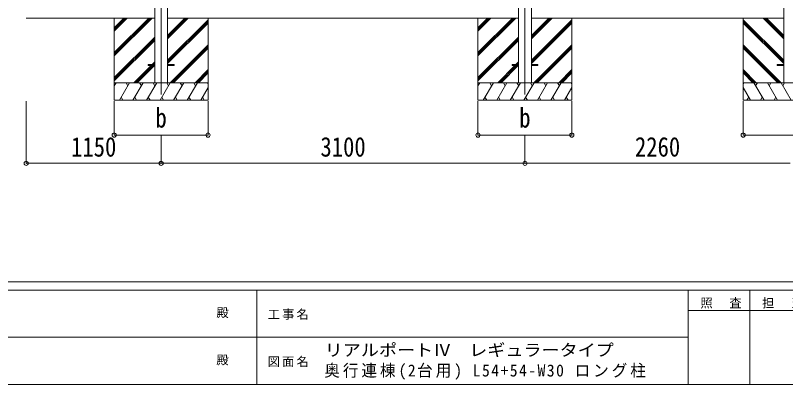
# Model space of a CAD drawing. Units: millimetres at full size. Extents: x -9783 to 9892, y -6828 to 6752.
# Drawn here: x -2527 to 4037, y -6828 to -3685 of the extents above; entities that cross this region are included whole.
import ezdxf
from ezdxf.enums import TextEntityAlignment as Align

# ---------------------------------------------------------------- set-up
doc = ezdxf.new("R2010")
doc.units = ezdxf.units.MM
doc.header["$LTSCALE"] = 35
doc.header["$PDMODE"] = 32
doc.header["$PDSIZE"] = 35
for name, color, linetype, lineweight in [('0-0_0', 7, 'Continuous', 9), ('0-1_本体', 4, 'Continuous', 9), ('0-2_部品', 7, 'Continuous', 9), ('0-8_PARTS2', 2, 'Continuous', 9), ('0-A_寸法', 6, 'Continuous', 9), ('F-0_240', 7, 'Continuous', 9)]:
    doc.layers.add(name, color=color, linetype=linetype, lineweight=lineweight)
doc.styles.add('ＭＳ ゴシック', font='')
doc.styles.get('ＭＳ ゴシック').set_extended_font_data('MS Gothic')

msp = doc.modelspace()

# ---------------------------------------------------------------- linework, layer by layer
at = {"layer": '0-0_0'}
for p, q in [((-2434.84, -3707.92), (-1339.84, -3707.92)), ((-1684.84, -3707.92), (-1684.84, -4407.92)), ((-1684.84, -4002.1), (-1390.66, -3707.92)), ((-1684.84, -4016.24), (-1376.51, -3707.92)), ((-1684.84, -4030.38), (-1362.37, -3707.92)), ((-1684.84, -3818.25), (-1574.5, -3707.92)), ((-1684.84, -3804.11), (-1588.65, -3707.92)), ((-1684.84, -3789.97), (-1602.79, -3707.92)), ((-1229.84, -3855.47), (-1082.29, -3707.92)), ((-1229.84, -3883.75), (-1054, -3707.92)), ((-1229.84, -3869.61), (-1068.15, -3707.92)), ((-1229.84, -3707.92), (1760.16, -3707.92)), ((-1229.84, -4067.6), (-884.84, -3722.6)), ((-1229.84, -4081.74), (-884.84, -3736.74)), ((-884.84, -3707.92), (-884.84, -4407.92)), ((1415.16, -3707.92), (1415.16, -4407.92)), ((1415.16, -4002.1), (1709.34, -3707.92)), ((1415.16, -4016.24), (1723.49, -3707.92)), ((1415.16, -4030.38), (1737.63, -3707.92)), ((1415.16, -3818.25), (1525.5, -3707.92)), ((1415.16, -3804.11), (1511.35, -3707.92)), ((1415.16, -3789.97), (1497.21, -3707.92)), ((1870.16, -3883.75), (2046, -3707.92)), ((1870.16, -3869.61), (2031.85, -3707.92)), ((1870.16, -3855.47), (2017.71, -3707.92)), ((1870.16, -3707.92), (4020.16, -3707.92)), ((1870.16, -4067.6), (2215.16, -3722.6)), ((1870.16, -4081.74), (2215.16, -3736.74)), ((2215.16, -3707.92), (2215.16, -4407.92)), ((3675.16, -3707.92), (3675.16, -4407.92)), ((4020.16, -4067.6), (3675.16, -3722.6)), ((4020.16, -4081.74), (3675.16, -3736.74)), ((4020.16, -3883.75), (3844.33, -3707.92)), ((4020.16, -3869.61), (3858.47, -3707.92)), ((4020.16, -3855.47), (3872.62, -3707.92)), ((-1229.84, -4095.88), (-884.84, -3750.89)), ((1870.16, -4095.88), (2215.16, -3750.89)), ((4020.16, -4095.88), (3675.16, -3750.89)), ((-1684.84, -4214.23), (-1339.84, -3869.23)), ((1415.16, -4214.23), (1760.16, -3869.23)), ((-1684.84, -4228.37), (-1339.84, -3883.38)), ((-1684.84, -4242.52), (-1339.84, -3897.52)), ((-1208.03, -4257.92), (-884.84, -3934.73)), ((1415.16, -4228.37), (1760.16, -3883.38)), ((1415.16, -4242.52), (1760.16, -3897.52)), ((1891.97, -4257.92), (2215.16, -3934.73)), ((3998.36, -4257.92), (3675.16, -3934.73)), ((-1193.89, -4257.92), (-884.84, -3948.87)), ((-1179.74, -4257.92), (-884.84, -3963.02)), ((1906.11, -4257.92), (2215.16, -3948.87)), ((1920.26, -4257.92), (2215.16, -3963.02)), ((3984.21, -4257.92), (3675.16, -3948.87)), ((3970.07, -4257.92), (3675.16, -3963.02)), ((-1516.39, -4257.92), (-1370.89, -4112.42)), ((-1502.25, -4257.92), (-1356.75, -4112.42)), ((-1488.11, -4257.92), (-1342.61, -4112.42)), ((-1361.89, -4103.42), (-1339.84, -4081.36)), ((-1347.75, -4103.42), (-1339.84, -4095.51)), ((1583.61, -4257.92), (1729.11, -4112.42)), ((1597.75, -4257.92), (1743.25, -4112.42)), ((1611.89, -4257.92), (1757.39, -4112.42)), ((1738.11, -4103.42), (1760.16, -4081.36)), ((1752.25, -4103.42), (1760.16, -4095.51)), ((-995.89, -4257.92), (-884.84, -4146.86)), ((-981.75, -4257.92), (-884.84, -4161.01)), ((-967.61, -4257.92), (-884.84, -4175.15)), ((2104.11, -4257.92), (2215.16, -4146.86)), ((2118.25, -4257.92), (2215.16, -4161.01)), ((2132.39, -4257.92), (2215.16, -4175.15)), ((3786.22, -4257.92), (3675.16, -4146.86)), ((3772.08, -4257.92), (3675.16, -4161.01)), ((3757.94, -4257.92), (3675.16, -4175.15)), ((-884.84, -4257.92), (-1684.84, -4257.92)), ((-1684.84, -4285.42), (-1668.96, -4257.92)), ((-1640.09, -4407.92), (-1553.49, -4257.92)), ((-1568.49, -4283.9), (-1583.49, -4257.92)), ((-1524.62, -4407.92), (-1438.02, -4257.92)), ((-1453.02, -4283.9), (-1468.02, -4257.92)), ((-1409.15, -4407.92), (-1322.55, -4257.92)), ((-1337.55, -4283.9), (-1352.55, -4257.92)), ((-1293.68, -4407.92), (-1207.08, -4257.92)), ((-1222.08, -4283.9), (-1237.08, -4257.92)), ((-1178.21, -4407.92), (-1091.61, -4257.92)), ((-1106.61, -4283.9), (-1121.61, -4257.92)), ((-1062.74, -4407.92), (-976.14, -4257.92)), ((-1006.14, -4257.92), (-991.14, -4283.9)), ((-890.67, -4257.92), (-884.84, -4268.02)), ((2215.16, -4257.92), (1415.16, -4257.92)), ((1415.16, -4285.42), (1431.04, -4257.92)), ((1459.91, -4407.92), (1546.51, -4257.92)), ((1531.51, -4283.9), (1516.51, -4257.92)), ((1575.38, -4407.92), (1661.98, -4257.92)), ((1646.98, -4283.9), (1631.98, -4257.92)), ((1690.85, -4407.92), (1777.45, -4257.92)), ((1762.45, -4283.9), (1747.45, -4257.92)), ((1806.32, -4407.92), (1892.92, -4257.92)), ((1877.92, -4283.9), (1862.92, -4257.92)), ((1921.79, -4407.92), (2008.39, -4257.92)), ((1993.39, -4283.9), (1978.39, -4257.92)), ((2037.26, -4407.92), (2123.86, -4257.92)), ((2093.86, -4257.92), (2108.86, -4283.9)), ((2209.33, -4257.92), (2215.16, -4268.02)), ((3675.16, -4257.92), (4475.16, -4257.92)), ((3681, -4257.92), (3675.16, -4268.02)), ((3853.07, -4407.92), (3766.46, -4257.92)), ((3796.46, -4257.92), (3781.46, -4283.9)), ((3968.54, -4407.92), (3881.93, -4257.92)), ((3896.94, -4283.9), (3911.94, -4257.92)), ((4084.01, -4407.92), (3997.4, -4257.92)), ((4012.41, -4283.9), (4027.41, -4257.92)), ((-947.27, -4407.92), (-884.84, -4299.78)), ((2152.73, -4407.92), (2215.16, -4299.78)), ((3737.6, -4407.92), (3675.16, -4299.78)), ((-1625.09, -4381.94), (-1610.09, -4407.92)), ((-1509.62, -4381.94), (-1494.62, -4407.92)), ((-1394.15, -4381.94), (-1379.15, -4407.92)), ((-1278.68, -4381.94), (-1263.68, -4407.92)), ((-1163.21, -4381.94), (-1148.21, -4407.92)), ((-1047.74, -4381.94), (-1032.74, -4407.92)), ((-932.27, -4381.94), (-917.27, -4407.92)), ((1474.91, -4381.94), (1489.91, -4407.92)), ((1590.38, -4381.94), (1605.38, -4407.92)), ((1705.85, -4381.94), (1720.85, -4407.92)), ((1821.32, -4381.94), (1836.32, -4407.92)), ((1936.79, -4381.94), (1951.79, -4407.92)), ((2052.26, -4381.94), (2067.26, -4407.92)), ((2167.73, -4381.94), (2182.73, -4407.92)), ((3722.6, -4381.94), (3707.6, -4407.92)), ((3838.07, -4381.94), (3823.07, -4407.92)), ((3953.54, -4381.94), (3938.54, -4407.92)), ((-1684.84, -4407.92), (-884.84, -4407.92)), ((1415.16, -4407.92), (2215.16, -4407.92)), ((4475.16, -4407.92), (3675.16, -4407.92))]:
    msp.add_line(p, q, dxfattribs=at)
at = {"layer": '0-1_本体'}
for p, q in [((-1339.84, -1077.92), (-1339.84, -4257.91)), ((-1229.84, -1077.92), (-1229.84, -4257.91)), ((1760.16, -1077.92), (1760.16, -4257.91)), ((1870.16, -1077.92), (1870.16, -4257.91)), ((4020.16, -1077.92), (4020.16, -4257.91))]:
    msp.add_line(p, q, dxfattribs=at)
at = {"layer": '0-2_部品', "color": 4}
for p, q in [((-1394.64, -4103.42), (-1394.64, -4112.42)), ((-1339.84, -4103.42), (-1394.64, -4103.42)), ((-1339.84, -4112.42), (-1394.64, -4112.42)), ((-1175.04, -4103.42), (-1229.84, -4103.42)), ((1705.36, -4103.42), (1705.36, -4112.42)), ((1760.16, -4103.42), (1705.36, -4103.42)), ((1760.16, -4112.42), (1705.36, -4112.42)), ((1924.96, -4103.42), (1870.16, -4103.42)), ((3965.36, -4103.42), (4020.16, -4103.42))]:
    msp.add_line(p, q, dxfattribs=at)
for points in [[(-1175.04, -4103.42), (-1175.04, -4112.42), (-1229.84, -4112.42)], [(1924.96, -4103.42), (1924.96, -4112.42), (1870.16, -4112.42)], [(3965.36, -4103.42), (3965.36, -4112.42), (4020.16, -4112.42)]]:
    msp.add_lwpolyline(points, dxfattribs=at)
at = {"layer": '0-8_PARTS2'}
for p, q in [((-1284.84, -1107.92), (-1284.84, -4357.92)), ((1815.16, -1107.92), (1815.16, -4357.92))]:
    msp.add_line(p, q, dxfattribs=at)
at = {"layer": '0-A_寸法'}
for p, q in [((-2434.84, -4944.29), (-2434.84, -4415.34)), ((-1684.84, -4704.31), (-1684.84, -4415.34)), ((-884.84, -4704.31), (-884.84, -4415.34)), ((1415.16, -4704.31), (1415.16, -4415.34)), ((2215.16, -4704.31), (2215.16, -4415.34)), ((3675.16, -4704.31), (3675.16, -4415.34)), ((-1684.84, -4704.31), (-884.84, -4704.31)), ((-1284.84, -4944.29), (-1284.84, -4704.31)), ((1415.16, -4704.31), (2215.16, -4704.31)), ((1815.16, -4944.29), (1815.16, -4704.31)), ((4475.16, -4704.31), (3675.16, -4704.31)), ((-2434.84, -4944.29), (-1284.84, -4944.29)), ((-1284.84, -4944.29), (1815.16, -4944.29)), ((1815.16, -4944.29), (4075.16, -4944.29))]:
    msp.add_line(p, q, dxfattribs=at)
for p in [(-1684.84, -4704.31), (-884.84, -4704.31), (1415.16, -4704.31), (2215.16, -4704.31), (3675.16, -4704.31), (-2434.84, -4944.29), (-1284.84, -4944.29), (1815.16, -4944.29)]:
    msp.add_point(p, dxfattribs=at)
at = {"layer": 'F-0_240', "color": 5}
for p, q in [((-9783.03, -5953.1), (9396.97, -5953.1)), ((-9783.03, -6023.1), (6285.75, -6023.1)), ((-469.25, -6023.1), (-469.25, -6828.1)), ((3205.75, -6023.1), (3205.75, -6828.1)), ((3730.75, -6023.1), (3730.75, -6828.1)), ((3205.75, -6198.1), (5305.75, -6198.1)), ((-3969.25, -6425.6), (3205.75, -6425.6)), ((-9783.03, -6828.1), (9396.97, -6828.1))]:
    msp.add_line(p, q, dxfattribs=at)

# ---------------------------------------------------------------- texts
at = {"layer": '0-A_寸法', "color": 7, "style": 'ＭＳ ゴシック', "width": 0.85}
for s, p in [('b', (-1332.96, -4689.93)), ('b', (1767.04, -4689.93)), ('1150', (-2052.34, -4937.29)), ('3100', (72.66, -4937.29)), ('2260', (2752.66, -4937.29))]:
    msp.add_text(s, height=166.8, dxfattribs=at).set_placement(p, align=Align.BOTTOM_LEFT)
at = {"layer": 'F-0_240', "style": 'ＭＳ ゴシック'}
for p in [(-814.24, -6276.85), (-814.24, -6679.35)]:
    msp.add_text('殿', height=76.98, dxfattribs=at).set_placement(p, align=Align.BOTTOM_LEFT)
at = {"layer": 'F-0_240', "style": 'ＭＳ ゴシック', "width": 1.1}
msp.add_text('リアルポートⅣ\u3000レギュラータイプ', height=102.6, dxfattribs=at).set_placement((109.35, -6616.22), align=Align.BOTTOM_LEFT)
at = {"layer": 'F-0_240', "attachment_point": 7, "style": 'ＭＳ ゴシック'}
for s, insert, char_height in [('\\T1.17;照\u3000査', (3310.76, -6180.6), 76.98), ('\\T1.17;担\u3000当', (3835.76, -6180.6), 76.98), ('\\T1.17;工事名', (-376.96, -6276.85), 76.98), ('\\T1.17;図面名', (-376.96, -6679.35), 76.98), ('\\T1.19;\\W0.95;奥行連棟(2台用)\\~L54+54-W30\\~ロング柱', (105.77, -6786.55), 102.6)]:
    msp.add_mtext(s, dxfattribs=dict(at, insert=insert, char_height=char_height))

doc.saveas('drawing.dxf')
